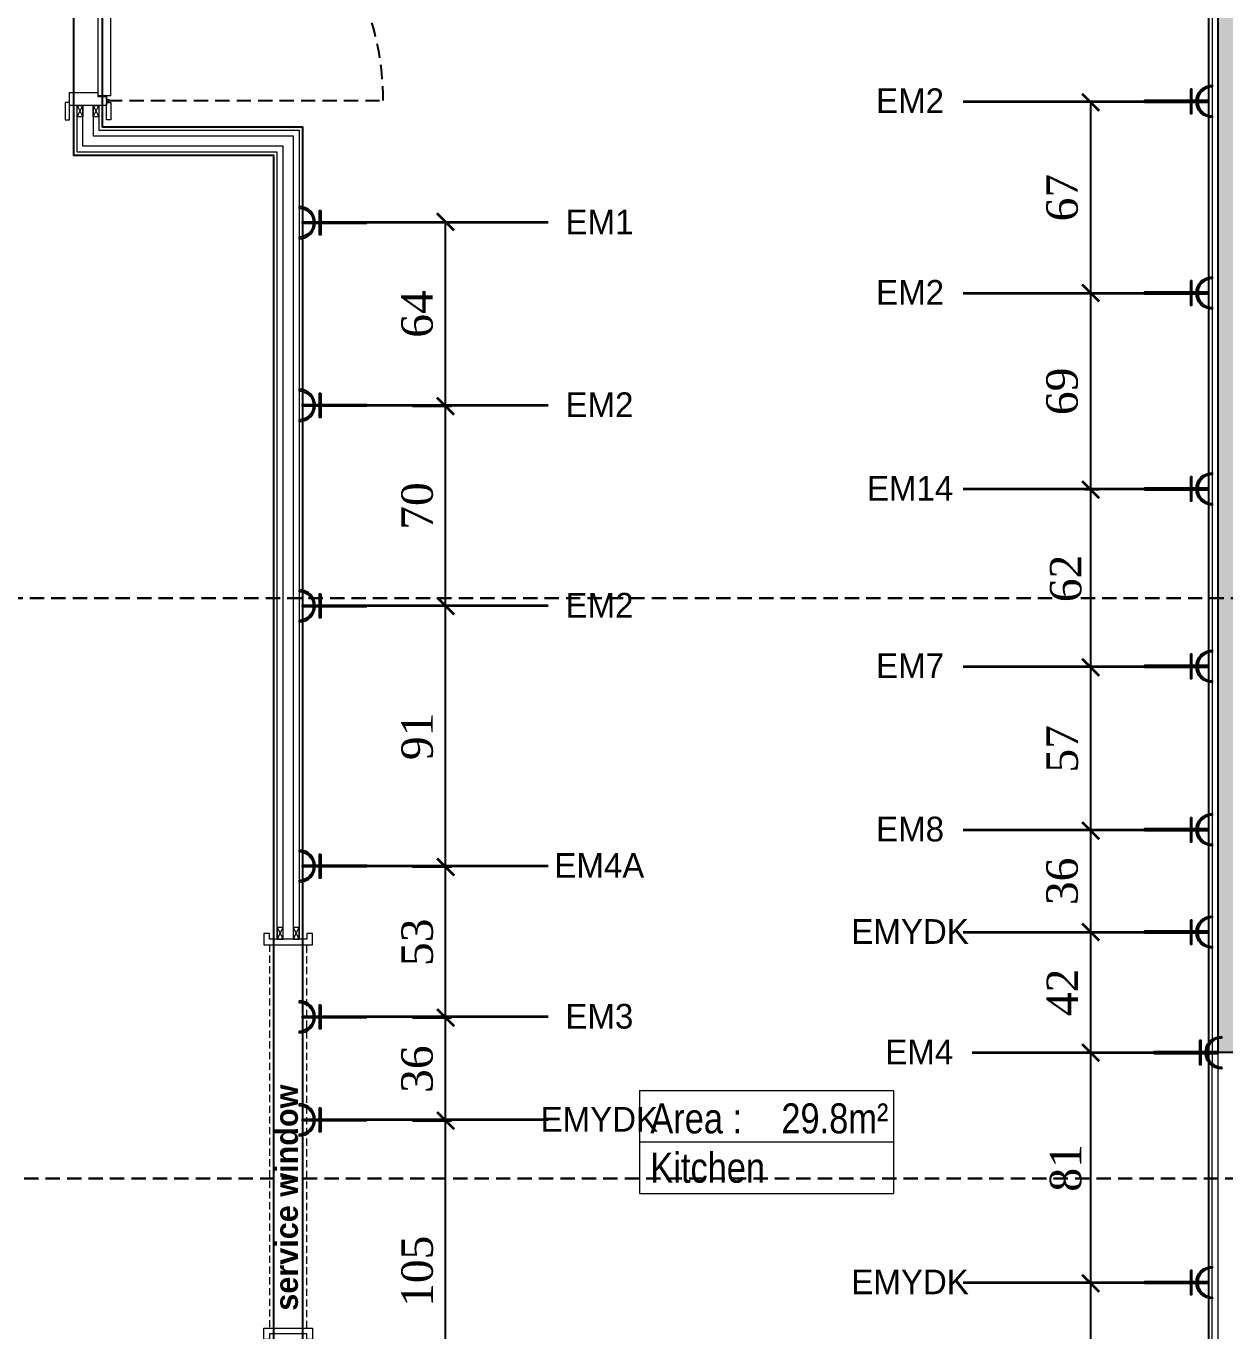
# Model space of a CAD drawing. Header units: millimetres. Extents: x 106699 to 122058, y 158555 to 162844.
# Drawn here: x 116739.2 to 117158.4, y 160030.6 to 160486.8 of the extents above; entities that cross this region are included whole.
import ezdxf
from ezdxf.enums import TextEntityAlignment as Align

# ---------------------------------------------------------------- set-up
doc = ezdxf.new("R2010")
doc.units = ezdxf.units.MM
doc.linetypes.add('300_Z4_FCD_F03$0$GESTRICHELT', pattern=[0.75, 0.5, -0.25])
doc.linetypes.add('HIDDEN', pattern=[0.375, 0.25, -0.125])
for name, color, linetype in [('0-HSL-WLL', 253, 'Continuous'), ('300_Z4_FCD_F03$0$0-LNS-VL8', 252, 'Continuous'), ('300_Z4_STR_F03$0$2-SPS-RCN', 2, 'Continuous'), ('ELEKTRİK', 10, 'Continuous'), ('S2000-002 Çizgi', 7, 'Continuous')]:
    doc.layers.add(name, color=color, linetype=linetype)
for name, color, linetype, lineweight in [('300_Z4_STR_F03$0$AUDIT_D_220920114151-103', 251, 'Continuous', 5), ('ELK', 1, 'Continuous', 35), ('no3_ahsap kesit on', 40, 'Continuous', 20), ('no3_alçıpan kesit', 210, 'Continuous', 20), ('no3_kutu profil gorunus', 8, 'Continuous', 0), ('no3_kutuprofil kesit', 74, 'Continuous', 18), ('no3_yazı tefriş', 152, 'Continuous', 0), ('oda poz', 51, 'Continuous', 13)]:
    doc.layers.add(name, color=color, linetype=linetype, lineweight=lineweight)
doc.layers.add('area', color=200, linetype='Continuous', plot=False)
doc.styles.add('ARTUR', font='l_10646.ttf')
doc.styles.add('EC', font='ARIALN.TTF')
doc.styles.add('ROMANSTW', font='georgia.ttf')
doc.styles.get("Standard").update_dxf_attribs({"font": 'arial.ttf'})
doc.styles.add('TAKSİM', font='GOTHIC.TTF', dxfattribs={"height": 20})
doc.dimstyles.new('M1', dxfattribs={"dimtxt": 11, "dimasz": 6, "dimexe": 2, "dimexo": 16, "dimgap": 3, "dimtad": 1, "dimdec": 0, "dimzin": 12, "dimdsep": 46, "dimtxsty": 'ROMANSTW', "dimblk": 'ARCHTICK', "dimcen": 0.09, "dimclrd": 251, "dimclre": 251, "dimclrt": 1, "dimadec": 0, "dimazin": 0, "dimtfac": 1, "dimtdec": 0, "dimtix": 1, "dimtmove": 0, "dimatfit": 3, "dimldrblk": 'ARCHTICK', "dimfxl": 1, "dimtolj": 1, "dimtzin": 0, "dimarcsym": 0})

# ---------------------------------------------------------------- blocks, each defined once
blk = doc.blocks.new('COLUMN')
at = {"layer": '300_Z4_STR_F03$0$AUDIT_D_220920114151-103', "true_color": 0x303030}
h = blk.add_hatch(color=250, dxfattribs=at)
h.dxf.hatch_style = 1
h.paths.add_polyline_path([(104767.6177106317, 177818.4045533591), (104852.6161743834, 177818.4045533591), (104852.6161743834, 177903.4078974566), (104767.6177106317, 177903.4078974566)])
h.paths.add_polyline_path([(104052.6176794284, 177903.4051877835), (104052.6176794284, 177818.4051877832), (103967.6176794284, 177818.4051877832), (103967.6176794284, 177903.4051877835)])
edge = h.paths.add_edge_path()
edge.add_line((104052.6176943319, 177498.4052106717), (104052.6176943319, 177438.4052106719))
h.paths.add_polyline_path([(103967.6176943319, 177498.4052106717), (104052.6176943319, 177498.4052106717), (104052.6176943319, 177438.4052106719), (103967.6176943319, 177438.4052106719)])
h.paths.add_polyline_path([(104852.617695578, 177438.4052106719), (104767.617695578, 177438.4052106719), (104767.617695578, 177498.4052106717), (104852.617695578, 177498.4052106717)])
h.paths.add_polyline_path([(104852.6176950232, 177018.4051903153), (104767.6176950232, 177018.4051903153), (104767.6176950232, 177103.4051903153), (104852.6176950232, 177103.4051903153)])
h.paths.add_polyline_path([(103967.6176979918, 176233.4052108083), (103967.6176979918, 176318.4052108083), (104052.6176979918, 176318.4052108083), (104052.6176979918, 176233.4052108083)])
h.paths.add_polyline_path([(103967.6176950232, 177103.4051903154), (104052.6176950232, 177103.4051903154), (104052.6176950232, 177018.4051903154), (103967.6176950232, 177018.4051903153)])
blk = doc.blocks.new('A$C61bdead6')
at = {"layer": '300_Z4_FCD_F03$0$0-LNS-VL8', "linetype": '300_Z4_FCD_F03$0$GESTRICHELT', "ltscale": 10}
blk.add_line((6.690478912787512, 96.21083026104316, -0.02678263287899162), (6.690478912816616, 7.275957614183426e-11, -0.02678263287899162), dxfattribs=at)
blk.add_arc((6.6904789127002, 96.21083026107226, -0.02678263287899162), 96.21083026105505, 270, 0.2988969538238497, dxfattribs=at)
at = {"layer": 'no3_ahsap kesit on'}
for p, q in [((7.100000019883737, 96.71273448241118, -0.02678263287899162), (8.300000019895379, 96.71273448241118, -0.02678263287899162)), ((8.300000019895379, 95.21273448229476, -0.02678263287899162), (8.300000019895379, 99.7127344825276, -0.02678263287899162)), ((101.7000000198896, 99.7127344825276, -0.02678263287899162), (9.500000019877916, 99.71273448229476, -0.02678263287899162)), ((101.7000000198896, 96.71273448241118, -0.02678263287899162), (101.7000000198896, 99.7127344825276, -0.02678263287899162)), ((102.9000000199012, 96.71273448241118, -0.02678263287899162), (101.7000000198896, 96.71273448241118, -0.02678263287899162)), ((102.8950657853857, 95.20885481224104, -0.02678263287899162), (102.9000000199012, 96.71273448241118, -0.02678263287899162)), ((8.300000019895379, 95.21273448229476, -0.02678263287899162), (102.8950657853857, 95.20885481224104, -0.02678263287899162))]:
    blk.add_line(p, q, dxfattribs=at)
at = {"layer": 'no3_ahsap kesit on', "elevation": -0.02678263287899162}
for points in [[(2.91038304567337e-11, 111.2127337096463), (2.91038304567337e-11, 109.7127337096463), (6.000000000029104, 109.7127337096463), (6.000000000029104, 111.2127337096463), (2.91038304567337e-11, 111.2127337096463)], [(110.0000000000291, 111.2127344824112), (110.0000000000291, 109.7127344824112), (104.0000000000291, 109.7127344824112), (104.0000000000291, 111.2127344824112), (110.0000000000291, 111.2127344824112)], [(1.987791620194912e-08, 95.2127344825276), (1.987791620194912e-08, 96.71273448241118), (6.000000019877916, 96.71273448241118), (6.000000019877916, 95.2127344825276), (1.987791620194912e-08, 95.2127344825276)], [(110.000000019907, 95.21273448229476), (110.0000000198779, 96.71273448241118), (104.0000000198779, 96.71273448241118), (104.000000019907, 95.21273448229476), (110.000000019907, 95.21273448229476)]]:
    blk.add_lwpolyline(points, dxfattribs=at)
for points in [[(5.000000019877916, 96.71273448241118), (5.000000000029104, 109.7127337096463), (9.500000000029104, 109.7127337096463), (9.500000019877916, 99.7127344825276), (8.100000019883737, 99.7127344825276), (8.100000019883737, 96.71273448241118)], [(105.0000000198779, 96.71273448241118), (105.0000000000291, 109.7127344824112), (100.5000000000291, 109.7127344824112), (100.5000000198779, 99.7127344825276), (101.9000000199012, 99.7127344825276), (101.9000000199012, 96.71273448241118)]]:
    blk.add_lwpolyline(points, close=True, dxfattribs=at)
for points in [[(96.9000000199303, 100.2127344824112), (96.90000002001761, 104.112734482318, 0.4142135623730951), (96.30000001998269, 104.7127344824112), (88.15416668663966, 104.7127344824112, 1.000000000000095), (88.15416668663966, 103.5127344823413), (95.45000001991866, 103.5127344823413, -0.4142135623730951), (95.70000001988956, 103.2627344823413), (95.70000001988956, 100.2127344824112)], [(94.30000001992448, 99.71273448229476), (94.30000001992448, 99.96273448229476, -0.4142135623730951), (94.55000001992448, 100.2127344824112), (98.05000001992448, 100.2127344824112, -0.4142135623730909), (98.30000001992448, 99.96273448229476), (98.30000001992448, 99.71273448229476)], [(96.9000000199303, 94.71273448241118), (96.90000002001761, 90.81273448227148, -0.4142135623730951), (96.3000000200118, 90.21273448241118), (88.15416668666876, 90.21273448241118, -1.000000000000095), (88.15416668666876, 91.41273448248103), (95.45000001994777, 91.41273448248103, 0.4142135623730951), (95.70000001988956, 91.66273448248103), (95.70000001988956, 94.71273448241118)], [(98.30000001992448, 95.21273448229476), (98.30000001992448, 94.96273448241118, -0.4142135623737115), (98.05000001992448, 94.71273448241118), (94.55000001992448, 94.71273448241118, -0.4142135623724791), (94.30000001992448, 94.96273448241118), (94.30000001992448, 95.21273448229476)]]:
    blk.add_lwpolyline(points, format="xyb", dxfattribs=at)
at = {"layer": 'no3_ahsap kesit on'}
blk.add_circle((6.690478912787512, 96.21083026104316, -0.02678263287899162), 0.5, dxfattribs=at)
blk = doc.blocks.new('*U25')
for p, q in [((-300, 0), (-4.233471483882141, 0)), ((-300, 0), (-300, -120)), ((-4.233471483882141, 0), (-4.233471483882141, -120)), ((-300, -60), (-4.233471483882141, -60)), ((-300, -120), (-4.233471483882141, -120))]:
    blk.add_line(p, q)
at = {"style": 'EC'}
blk.add_text('m² ', height=35, dxfattribs=at).set_placement((-56.73347148388214, -50))
at = {"linetype": 'ByBlock', "insert": (25, -275), "char_height": 50, "attachment_point": 7, "style": 'ARTUR'}
blk.add_mtext('\\A1;', dxfattribs=at)
at = {"style": 'EC'}
for tag, p in [('ROOMNO', (-287.5, -50)), ('ROOMNAME', (-287.5, -107.5))]:
    blk.add_attdef(tag, p, '', height=35, dxfattribs=at)
blk.add_attdef('BRUT', text='', height=35, dxfattribs=at).set_placement((-56.73347148388214, -50), align=Align.RIGHT)
blk = doc.blocks.new('A$C50025146')
at = {"layer": 'ELEKTRİK'}
for points in [[(16.0258407970905, 9.846670621633166), (16.5885051934838, 9.846670621633166), (16.5885051934838, 1.406704675742731), (16.0258407970905, 1.406704675742731)], [(6.940050297998823e-05, 5.345355450490388), (6.940050297998823e-05, 5.908019846885509), (22.50664525620232, 5.908019846885509), (22.50664525620232, 5.345355450490388)]]:
    blk.add_hatch(color=256, dxfattribs=at).paths.add_polyline_path(points)
h = blk.add_hatch(color=256, dxfattribs=at)
edge = h.paths.add_edge_path()
edge.add_line((23.70435837441619, 11.25333161261187), (23.70435837441619, 10.69066721622039))
edge.add_ellipse((23.70435837441619, 5.626687648689767), major_axis=(3.580774291992597, -3.580774291992606), ratio=0.9999999999999413, start_angle=134.9999999999983, end_angle=314.9999999999983)
edge.add_line((23.70435837441619, 0.5627080811555061), (23.70435837441619, 4.368476402305532e-05))
edge.add_ellipse((23.70435837441619, 5.626687648689767), major_axis=(3.978638102213783, 3.978638102213774), ratio=0.9999999999999128, start_angle=45.0000000000025, end_angle=225.0000000000025, ccw=False)
for points, elevation in [([(16.0258407970905, 1.406704675742731), (16.0258407970905, 9.846670621633166), (16.5885051934838, 9.846670621633166), (16.5885051934838, 1.406704675742731)], 4.791194770819646e-08), ([(6.940050297998823e-05, 5.908019846885509), (22.50664525620232, 5.908019846885509), (22.50664525620232, 5.345355450490388), (6.940050297998823e-05, 5.345355450490388)], 4.794507297291503e-08)]:
    blk.add_lwpolyline(points, close=True, dxfattribs=dict(at, elevation=elevation))
at = {"layer": 'ELEKTRİK', "elevation": 4.798666618537076e-08}
blk.add_lwpolyline([(23.70435837441437, 4.368476402305532e-05), (23.70435837441619, 0.5627080811555061, -0.9999999999999944), (23.70435837441619, 10.69066721622039), (23.70435837441619, 11.25333161261187, 0.9999999999999944)], format="xyb", close=True, dxfattribs=at)
blk = doc.blocks.new('_ArchTick')
at = {"color": 0, "linetype": 'ByBlock', "const_width": 0.15}
blk.add_lwpolyline([(-0.5, -0.5), (0.5, 0.5)], dxfattribs=at)
blk = doc.blocks.new('*D309')
at = {"layer": 'Defpoints', "color": 0, "transparency": 16777216}
for p in [(116858.3001472948, 160104.0773962067, 1.953236200362792e-09), (116885.8661763004, 160104.0773962067), (116878.7825990839, 159998.7813861875)]:
    blk.add_point(p, dxfattribs=at)
at = {"layer": 'S2000-002 Çizgi', "color": 251, "lineweight": -2, "transparency": 16777216}
for p, q in [((116874.3001472948, 160104.0773962067), (116887.8661763004, 160104.0773962067)), ((116885.8661763004, 159998.7813861875), (116885.8661763004, 160104.0773962067)), ((116894.7825990839, 159998.7813861875), (116887.8661763004, 159998.7813861875))]:
    blk.add_line(p, q, dxfattribs=at)
at = {"layer": 'S2000-002 Çizgi', "color": 251, "lineweight": -2, "transparency": 16777216, "xscale": 6, "yscale": 6, "zscale": 6}
for p, rotation in [((116885.8661763004, 160104.0773962067), 90), ((116885.8661763004, 159998.7813861875), 270)]:
    blk.add_blockref('_ArchTick', p, dxfattribs=dict(at, rotation=rotation))
at = {"layer": 'S2000-002 Çizgi', "color": 1, "true_color": 0xff0000, "transparency": 16777216, "insert": (116875.9711102824, 160051.429391197), "char_height": 11, "attachment_point": 5, "rotation": 90, "style": 'ROMANSTW'}
blk.add_mtext('\\A1;105', dxfattribs=at)
blk = doc.blocks.new('*D310')
at = {"layer": 'Defpoints', "color": 0, "transparency": 16777216}
for p in [(116858.3001472948, 160140.0979471841, 1.953236200362792e-09), (116885.8661763006, 160140.0979471841), (116858.3001472948, 160104.0773962067, 1.953236200362792e-09)]:
    blk.add_point(p, dxfattribs=at)
at = {"layer": 'S2000-002 Çizgi', "color": 251, "lineweight": -2, "transparency": 16777216}
for p, q in [((116874.3001472948, 160140.0979471841), (116887.8661763006, 160140.0979471841)), ((116885.8661763006, 160104.0773962067), (116885.8661763006, 160140.0979471841)), ((116874.3001472948, 160104.0773962067), (116887.8661763006, 160104.0773962067))]:
    blk.add_line(p, q, dxfattribs=at)
at = {"layer": 'S2000-002 Çizgi', "color": 251, "lineweight": -2, "transparency": 16777216, "xscale": 6, "yscale": 6, "zscale": 6}
for p, rotation in [((116885.8661763006, 160140.0979471841), 90), ((116885.8661763006, 160104.0773962067), 270)]:
    blk.add_blockref('_ArchTick', p, dxfattribs=dict(at, rotation=rotation))
at = {"layer": 'S2000-002 Çizgi', "color": 1, "true_color": 0xff0000, "transparency": 16777216, "insert": (116875.917600901, 160122.0876716953), "char_height": 11, "attachment_point": 5, "rotation": 90, "style": 'ROMANSTW'}
blk.add_mtext('\\A1;36', dxfattribs=at)
blk = doc.blocks.new('*D311')
at = {"layer": 'Defpoints', "color": 0, "transparency": 16777216}
for p in [(116858.3001472948, 160192.8186531476), (116885.8661763007, 160192.8186531476), (116858.3001472948, 160140.0979471841, 1.953236200362792e-09)]:
    blk.add_point(p, dxfattribs=at)
at = {"layer": 'S2000-002 Çizgi', "color": 251, "lineweight": -2, "transparency": 16777216}
for p, q in [((116874.3001472948, 160192.8186531476), (116887.8661763007, 160192.8186531476)), ((116885.8661763007, 160140.0979471841), (116885.8661763007, 160192.8186531476)), ((116874.3001472948, 160140.0979471841), (116887.8661763007, 160140.0979471841))]:
    blk.add_line(p, q, dxfattribs=at)
at = {"layer": 'S2000-002 Çizgi', "color": 251, "lineweight": -2, "transparency": 16777216, "xscale": 6, "yscale": 6, "zscale": 6}
for p, rotation in [((116885.8661763007, 160192.8186531476), 90), ((116885.8661763007, 160140.0979471841), 270)]:
    blk.add_blockref('_ArchTick', p, dxfattribs=dict(at, rotation=rotation))
at = {"layer": 'S2000-002 Çizgi', "color": 1, "true_color": 0xff0000, "transparency": 16777216, "insert": (116875.9711102826, 160166.4583001658), "char_height": 11, "attachment_point": 5, "rotation": 90, "style": 'ROMANSTW'}
blk.add_mtext('\\A1;53', dxfattribs=at)
blk = doc.blocks.new('*D312')
at = {"layer": 'Defpoints', "color": 0, "transparency": 16777216}
for p in [(116858.3001472948, 160284.0813861886), (116885.8661763008, 160284.0813861886), (116858.3001472948, 160192.8186531476)]:
    blk.add_point(p, dxfattribs=at)
at = {"layer": 'S2000-002 Çizgi', "color": 251, "lineweight": -2, "transparency": 16777216}
for p, q in [((116874.3001472948, 160284.0813861886), (116887.8661763008, 160284.0813861886)), ((116885.8661763008, 160192.8186531476), (116885.8661763008, 160284.0813861886)), ((116874.3001472948, 160192.8186531476), (116887.8661763008, 160192.8186531476))]:
    blk.add_line(p, q, dxfattribs=at)
at = {"layer": 'S2000-002 Çizgi', "color": 251, "lineweight": -2, "transparency": 16777216, "xscale": 6, "yscale": 6, "zscale": 6}
for p, rotation in [((116885.8661763008, 160284.0813861886), 90), ((116885.8661763008, 160192.8186531476), 270)]:
    blk.add_blockref('_ArchTick', p, dxfattribs=dict(at, rotation=rotation))
at = {"layer": 'S2000-002 Çizgi', "color": 1, "true_color": 0xff0000, "transparency": 16777216, "insert": (116875.9519997894, 160238.4500196681), "char_height": 11, "attachment_point": 5, "rotation": 90, "style": 'ROMANSTW'}
blk.add_mtext('\\A1;91', dxfattribs=at)
blk = doc.blocks.new('*D313')
at = {"layer": 'Defpoints', "color": 0, "transparency": 16777216}
for p in [(116858.3001472948, 160353.9174849994), (116885.8661763009, 160353.9174849994), (116858.3001472948, 160284.0813861886)]:
    blk.add_point(p, dxfattribs=at)
at = {"layer": 'S2000-002 Çizgi', "color": 251, "lineweight": -2, "transparency": 16777216}
for p, q in [((116874.3001472948, 160353.9174849994), (116887.8661763009, 160353.9174849994)), ((116885.8661763009, 160284.0813861886), (116885.8661763009, 160353.9174849994)), ((116874.3001472948, 160284.0813861886), (116887.8661763009, 160284.0813861886))]:
    blk.add_line(p, q, dxfattribs=at)
at = {"layer": 'S2000-002 Çizgi', "color": 251, "lineweight": -2, "transparency": 16777216, "xscale": 6, "yscale": 6, "zscale": 6}
for p, rotation in [((116885.8661763009, 160353.9174849994), 90), ((116885.8661763009, 160284.0813861886), 270)]:
    blk.add_blockref('_ArchTick', p, dxfattribs=dict(at, rotation=rotation))
at = {"layer": 'S2000-002 Çizgi', "color": 1, "true_color": 0xff0000, "transparency": 16777216, "insert": (116875.9711102829, 160318.999435594), "char_height": 11, "attachment_point": 5, "rotation": 90, "style": 'ROMANSTW'}
blk.add_mtext('\\A1;70', dxfattribs=at)
blk = doc.blocks.new('*D314')
at = {"layer": 'Defpoints', "color": 0, "transparency": 16777216}
for p in [(116858.3001472948, 160418.3627183868), (116885.866176301, 160418.3627183868), (116858.3001472948, 160353.9174849994)]:
    blk.add_point(p, dxfattribs=at)
at = {"layer": 'S2000-002 Çizgi', "color": 251, "lineweight": -2, "transparency": 16777216}
for p, q in [((116874.3001472948, 160418.3627183868), (116887.866176301, 160418.3627183868)), ((116885.866176301, 160353.9174849994), (116885.866176301, 160418.3627183868)), ((116874.3001472948, 160353.9174849994), (116887.866176301, 160353.9174849994))]:
    blk.add_line(p, q, dxfattribs=at)
at = {"layer": 'S2000-002 Çizgi', "color": 251, "lineweight": -2, "transparency": 16777216, "xscale": 6, "yscale": 6, "zscale": 6}
for p, rotation in [((116885.866176301, 160418.3627183868), 90), ((116885.866176301, 160353.9174849994), 270)]:
    blk.add_blockref('_ArchTick', p, dxfattribs=dict(at, rotation=rotation))
at = {"layer": 'S2000-002 Çizgi', "color": 1, "true_color": 0xff0000, "transparency": 16777216, "insert": (116875.9176009015, 160386.140101693), "char_height": 11, "attachment_point": 5, "rotation": 90, "style": 'ROMANSTW'}
blk.add_mtext('\\A1;64', dxfattribs=at)
blk = doc.blocks.new('*D315')
at = {"layer": 'Defpoints', "color": 0, "transparency": 16777216}
for p in [(117111.4268174511, 160047.2151049535), (117130.2628882115, 160047.2151049535), (117152.7694576603, 159792.9813891543)]:
    blk.add_point(p, dxfattribs=at)
at = {"layer": 'S2000-002 Çizgi', "color": 251, "lineweight": -2, "transparency": 16777216}
for p, q in [((117114.2628882115, 160047.2151049535), (117109.4268174511, 160047.2151049535)), ((117111.4268174511, 159792.9813891543), (117111.4268174511, 160047.2151049535)), ((117136.7694576603, 159792.9813891543), (117109.4268174511, 159792.9813891543))]:
    blk.add_line(p, q, dxfattribs=at)
at = {"layer": 'S2000-002 Çizgi', "color": 251, "lineweight": -2, "transparency": 16777216, "xscale": 6, "yscale": 6, "zscale": 6}
for p, rotation in [((117111.4268174511, 160047.2151049535), 90), ((117111.4268174511, 159792.9813891543), 270)]:
    blk.add_blockref('_ArchTick', p, dxfattribs=dict(at, rotation=rotation))
at = {"layer": 'S2000-002 Çizgi', "color": 1, "true_color": 0xff0000, "transparency": 16777216, "insert": (117101.531751433, 159920.0982470539), "char_height": 11, "attachment_point": 5, "rotation": 90, "style": 'ROMANSTW'}
blk.add_mtext('\\A1;254', dxfattribs=at)
blk = doc.blocks.new('*D316')
at = {"layer": 'Defpoints', "color": 0, "transparency": 16777216}
for p in [(117111.4268174512, 160127.8980002447), (117112.980429503, 160127.8980002447), (117130.2628882115, 160047.2151049535)]:
    blk.add_point(p, dxfattribs=at)
at = {"layer": 'S2000-002 Çizgi', "color": 251, "lineweight": -2, "transparency": 16777216}
for p, q in [((117096.980429503, 160127.8980002447), (117109.4268174512, 160127.8980002447)), ((117111.4268174512, 160047.2151049535), (117111.4268174512, 160127.8980002447)), ((117114.2628882115, 160047.2151049535), (117109.4268174512, 160047.2151049535))]:
    blk.add_line(p, q, dxfattribs=at)
at = {"layer": 'S2000-002 Çizgi', "color": 251, "lineweight": -2, "transparency": 16777216, "xscale": 6, "yscale": 6, "zscale": 6}
for p, rotation in [((117111.4268174512, 160127.8980002447), 90), ((117111.4268174512, 160047.2151049535), 270)]:
    blk.add_blockref('_ArchTick', p, dxfattribs=dict(at, rotation=rotation))
at = {"layer": 'S2000-002 Çizgi', "color": 1, "true_color": 0xff0000, "transparency": 16777216, "insert": (117102.7318904186, 160087.556552599), "char_height": 11, "attachment_point": 5, "rotation": 90, "style": 'ROMANSTW'}
blk.add_mtext('\\A1;81', dxfattribs=at)
blk = doc.blocks.new('*D317')
at = {"layer": 'Defpoints', "color": 0, "transparency": 16777216}
for p in [(117109.7804364224, 160170.0119906613), (117111.4268174513, 160170.0119906613), (117112.980429503, 160127.8980002447)]:
    blk.add_point(p, dxfattribs=at)
at = {"layer": 'S2000-002 Çizgi', "color": 251, "lineweight": -2, "transparency": 16777216}
for p, q in [((117111.4268174513, 160127.8980002447), (117111.4268174513, 160170.0119906613)), ((117125.7804364224, 160170.0119906613), (117113.4268174513, 160170.0119906613)), ((117096.980429503, 160127.8980002447), (117109.4268174513, 160127.8980002447))]:
    blk.add_line(p, q, dxfattribs=at)
at = {"layer": 'S2000-002 Çizgi', "color": 251, "lineweight": -2, "transparency": 16777216, "xscale": 6, "yscale": 6, "zscale": 6}
for p, rotation in [((117111.4268174513, 160170.0119906613), 90), ((117111.4268174513, 160127.8980002447), 270)]:
    blk.add_blockref('_ArchTick', p, dxfattribs=dict(at, rotation=rotation))
at = {"layer": 'S2000-002 Çizgi', "color": 1, "true_color": 0xff0000, "transparency": 16777216, "insert": (117101.5317514333, 160148.9549954529), "char_height": 11, "attachment_point": 5, "rotation": 90, "style": 'ROMANSTW'}
blk.add_mtext('\\A1;42', dxfattribs=at)
blk = doc.blocks.new('*D318')
at = {"layer": 'Defpoints', "color": 0, "transparency": 16777216}
for p in [(117111.4268174514, 160205.5273849158), (117130.2628882115, 160205.5273849158), (117109.7804364224, 160170.0119906613)]:
    blk.add_point(p, dxfattribs=at)
at = {"layer": 'S2000-002 Çizgi', "color": 251, "lineweight": -2, "transparency": 16777216}
for p, q in [((117114.2628882115, 160205.5273849158), (117109.4268174514, 160205.5273849158)), ((117111.4268174514, 160170.0119906613), (117111.4268174514, 160205.5273849158)), ((117125.7804364224, 160170.0119906613), (117113.4268174514, 160170.0119906613))]:
    blk.add_line(p, q, dxfattribs=at)
at = {"layer": 'S2000-002 Çizgi', "color": 251, "lineweight": -2, "transparency": 16777216, "xscale": 6, "yscale": 6, "zscale": 6}
for p, rotation in [((117111.4268174514, 160205.5273849158), 90), ((117111.4268174514, 160170.0119906613), 270)]:
    blk.add_blockref('_ArchTick', p, dxfattribs=dict(at, rotation=rotation))
at = {"layer": 'S2000-002 Çizgi', "color": 1, "true_color": 0xff0000, "transparency": 16777216, "insert": (117101.4782420519, 160187.7696877885), "char_height": 11, "attachment_point": 5, "rotation": 90, "style": 'ROMANSTW'}
blk.add_mtext('\\A1;36', dxfattribs=at)
blk = doc.blocks.new('*D319')
at = {"layer": 'Defpoints', "color": 0, "transparency": 16777216}
for p in [(117111.4268174515, 160262.6517711932), (117130.2628882115, 160262.6517711932), (117130.2628882115, 160205.5273849158)]:
    blk.add_point(p, dxfattribs=at)
at = {"layer": 'S2000-002 Çizgi', "color": 251, "lineweight": -2, "transparency": 16777216}
for p, q in [((117114.2628882115, 160262.6517711932), (117109.4268174515, 160262.6517711932)), ((117111.4268174515, 160205.5273849158), (117111.4268174515, 160262.6517711932)), ((117114.2628882115, 160205.5273849158), (117109.4268174515, 160205.5273849158))]:
    blk.add_line(p, q, dxfattribs=at)
at = {"layer": 'S2000-002 Çizgi', "color": 251, "lineweight": -2, "transparency": 16777216, "xscale": 6, "yscale": 6, "zscale": 6}
for p, rotation in [((117111.4268174515, 160262.6517711932), 90), ((117111.4268174515, 160205.5273849158), 270)]:
    blk.add_blockref('_ArchTick', p, dxfattribs=dict(at, rotation=rotation))
at = {"layer": 'S2000-002 Çizgi', "color": 1, "true_color": 0xff0000, "transparency": 16777216, "insert": (117101.5317514335, 160234.0895780544), "char_height": 11, "attachment_point": 5, "rotation": 90, "style": 'ROMANSTW'}
blk.add_mtext('\\A1;57', dxfattribs=at)
blk = doc.blocks.new('*D320')
at = {"layer": 'Defpoints', "color": 0, "transparency": 16777216}
for p in [(117111.4268174517, 160324.6983156762), (117130.2628882115, 160324.6983156762), (117130.2628882115, 160262.6517711932)]:
    blk.add_point(p, dxfattribs=at)
at = {"layer": 'S2000-002 Çizgi', "color": 251, "lineweight": -2, "transparency": 16777216}
for p, q in [((117114.2628882115, 160324.6983156762), (117109.4268174517, 160324.6983156762)), ((117111.4268174517, 160262.6517711932), (117111.4268174517, 160324.6983156762)), ((117114.2628882115, 160262.6517711932), (117109.4268174517, 160262.6517711932))]:
    blk.add_line(p, q, dxfattribs=at)
at = {"layer": 'S2000-002 Çizgi', "color": 251, "lineweight": -2, "transparency": 16777216, "xscale": 6, "yscale": 6, "zscale": 6}
for p, rotation in [((117111.4268174517, 160324.6983156762), 90), ((117111.4268174517, 160262.6517711932), 270)]:
    blk.add_blockref('_ArchTick', p, dxfattribs=dict(at, rotation=rotation))
at = {"layer": 'S2000-002 Çizgi', "color": 1, "true_color": 0xff0000, "transparency": 16777216, "insert": (117102.7510009124, 160293.6750434347), "char_height": 11, "attachment_point": 5, "rotation": 90, "style": 'ROMANSTW'}
blk.add_mtext('\\A1;62', dxfattribs=at)
blk = doc.blocks.new('*D321')
at = {"layer": 'Defpoints', "color": 0, "transparency": 16777216}
for p in [(117111.4268174518, 160393.4796478745), (117130.2628882115, 160393.4796478745), (117130.2628882115, 160324.6983156762)]:
    blk.add_point(p, dxfattribs=at)
at = {"layer": 'S2000-002 Çizgi', "color": 251, "lineweight": -2, "transparency": 16777216}
for p, q in [((117114.2628882115, 160393.4796478745), (117109.4268174518, 160393.4796478745)), ((117111.4268174518, 160324.6983156762), (117111.4268174518, 160393.4796478745)), ((117114.2628882115, 160324.6983156762), (117109.4268174518, 160324.6983156762))]:
    blk.add_line(p, q, dxfattribs=at)
at = {"layer": 'S2000-002 Çizgi', "color": 251, "lineweight": -2, "transparency": 16777216, "xscale": 6, "yscale": 6, "zscale": 6}
for p, rotation in [((117111.4268174518, 160393.4796478745), 90), ((117111.4268174518, 160324.6983156762), 270)]:
    blk.add_blockref('_ArchTick', p, dxfattribs=dict(at, rotation=rotation))
at = {"layer": 'S2000-002 Çizgi', "color": 1, "true_color": 0xff0000, "transparency": 16777216, "insert": (117101.4591315588, 160359.0889817753), "char_height": 11, "attachment_point": 5, "rotation": 90, "style": 'ROMANSTW'}
blk.add_mtext('\\A1;69', dxfattribs=at)
blk = doc.blocks.new('*D322')
at = {"layer": 'Defpoints', "color": 0, "transparency": 16777216}
for p in [(117111.4268174519, 160460.1983156762), (117130.2628882115, 160460.1983156762), (117130.2628882115, 160393.4796478745)]:
    blk.add_point(p, dxfattribs=at)
at = {"layer": 'S2000-002 Çizgi', "color": 251, "lineweight": -2, "transparency": 16777216}
for p, q in [((117114.2628882115, 160460.1983156762), (117109.4268174519, 160460.1983156762)), ((117111.4268174519, 160393.4796478745), (117111.4268174519, 160460.1983156762)), ((117114.2628882115, 160393.4796478745), (117109.4268174519, 160393.4796478745))]:
    blk.add_line(p, q, dxfattribs=at)
at = {"layer": 'S2000-002 Çizgi', "color": 251, "lineweight": -2, "transparency": 16777216, "xscale": 6, "yscale": 6, "zscale": 6}
for p, rotation in [((117111.4268174519, 160460.1983156762), 90), ((117111.4268174519, 160393.4796478745), 270)]:
    blk.add_blockref('_ArchTick', p, dxfattribs=dict(at, rotation=rotation))
at = {"layer": 'S2000-002 Çizgi', "color": 1, "true_color": 0xff0000, "transparency": 16777216, "insert": (117101.4782420523, 160426.8389817753), "char_height": 11, "attachment_point": 5, "rotation": 90, "style": 'ROMANSTW'}
blk.add_mtext('\\A1;67', dxfattribs=at)

msp = doc.modelspace()

# ---------------------------------------------------------------- hatches: boundary and pattern name
at = {"layer": '0-HSL-WLL', "true_color": 0x7a7a7a}
h = msp.add_hatch(color=8, dxfattribs=at)
h.dxf.hatch_style = 1
h.paths.add_polyline_path([(115902.5908645587, 160910.9010171858), (115877.5908645587, 160910.9010171853), (115877.5908645587, 160654.7798655465), (115902.5819928614, 160654.7798655465), (115902.5826856521, 160674.780361563), (115902.5823392849, 160674.780361563), (115902.5823392849, 160654.7814902306), (117155.9694571564, 160654.7813880034), (117155.9694579742, 160127.8980002446), (117519.3242972667, 160127.8980002421), (117519.3242972668, 160147.8980002446), (117175.9694585158, 160147.8980002446), (117175.969457698, 160674.7802573517), (115902.5826856521, 160674.780361563), (115902.581994418, 160654.824803684), (115902.5823392849, 160654.7814902306), (115902.5823392849, 160674.780361563)])
h.paths.add_polyline_path([(115902.5901929667, 160569.7814017948), (115877.5908645587, 160569.7814017948), (115877.5908645587, 160351.5325365576), (115877.5908645587, 160281.6481940202), (115902.5901929667, 160281.6481940202)], flags=17)
h.paths.add_polyline_path([(117462.5935512069, 159769.7813891549), (117462.5935512069, 159789.7813891549), (116762.5935717, 159789.7813891542), (116762.5935717848, 159769.7813861863)])
h.paths.add_polyline_path([(116342.5935513434, 159789.7813854952), (116342.5935513434, 159769.781385495), (116677.5935716999, 159769.781385495), (116677.5935716999, 159789.781385495)])
h.paths.add_polyline_path([(116282.5935513436, 159769.781385495), (116282.5935513436, 159789.7813705915), (115962.593574232, 159789.7813705915), (115962.593574232, 159769.7813705915)])

# ---------------------------------------------------------------- linework, layer by layer
at = {"layer": '300_Z4_STR_F03$0$2-SPS-RCN'}
msp.add_lwpolyline([(115902.5823392849, 160654.7814902306), (115902.5823392849, 160674.780361563), (117175.969457698, 160674.7802573517), (117175.9694585158, 160147.8980002446), (117519.3242972668, 160147.8980002446), (117519.3242972667, 160127.8980002421), (117155.9694579742, 160127.8980002446), (117155.9694571564, 160654.7813880034), (115902.5823392849, 160654.7814902306)], dxfattribs=at)
at = {"layer": '300_Z4_STR_F03$0$AUDIT_D_220920114151-103', "color": 214, "linetype": 'HIDDEN', "lineweight": 30, "ltscale": 20, "true_color": 0xae1ea2}
for p, q in [((117202.9635576101, 160286.7363186758), (115486.1849848911, 160286.7363186758)), ((117605.9876487653, 160083.827371904), (115486.1849848911, 160083.827371904))]:
    msp.add_line(p, q, dxfattribs=at)
at = {"layer": 'area'}
for points in [[(116825.793571439, 159986.5813861886), (116825.793571439, 160441.5813861886), (116755.793571904, 160441.5813861886), (116755.793571904, 160566.5813861863), (116674.3935717, 160566.5813861863), (116674.3935717, 160651.581454343), (116345.7935513434, 160651.581454343), (116345.7935513434, 160566.5813867411), (116279.3935513436, 160566.5813867411), (116279.3935513436, 160651.5798655465), (115965.7942086562, 160651.5798655465), (115965.7942086562, 160566.5814017948), (115905.5901929667, 160566.5814017948), (115905.590171436, 160371.5961504316), (116560.5903009706, 160371.5814609686), (116560.5903009706, 159857.9887309181), (116570.5903133186, 159857.9796478897), (116570.590313319, 159792.981385495), (116674.3935716999, 159792.981385495), (116674.3935716999, 159857.9765055786), (116755.7935702591, 159857.9740414545), (116755.7935702592, 159977.9813861862), (116825.793571439, 159977.9813861863)], [(117152.7694576602, 159792.9813891546), (117152.7694571564, 160651.581420693), (117020.79357231, 160651.581420518), (117020.7935723537, 160651.5814202419), (117010.7935731985, 160651.5814202418), (117010.7935732341, 160651.5814202476), (116875.79357231, 160651.5814200686), (116875.7935723751, 160651.5814201879), (116865.7935732199, 160651.5814201879), (116865.7935731412, 160651.5814202476), (116765.7935783717, 160651.5814284037), (116765.793571439, 160451.5813861886), (116835.793571439, 160451.5813861886), (116835.793571439, 159967.9813861863), (116765.7935717, 159967.9813861863), (116765.7935717, 159792.9813891542), (117152.7694576602, 159792.9813891546)]]:
    msp.add_lwpolyline(points, dxfattribs=at)
at = {"layer": 'ELK', "color": 1}
for p, q in [((117066.7914087775, 160460.4796478743), (117152.7694640672, 160460.4796478744)), ((116921.7716267287, 160418.0813861885), (116835.793571439, 160418.0813861886)), ((117066.7914087775, 160393.4796478743), (117152.7694640672, 160393.4796478744)), ((116921.7716267287, 160354.1988171975), (116835.793571439, 160354.1988171975)), ((117066.7914087775, 160324.9796478743), (117152.7694640672, 160324.9796478744)), ((116921.7716267287, 160284.0813861885), (116835.793571439, 160284.0813861886)), ((117066.7914087775, 160262.9331033913), (117152.7694640672, 160262.9331033913)), ((117066.7914087775, 160205.8087171139), (117152.7694640672, 160205.808717114)), ((116921.7716267287, 160193.0999853457), (116835.793571439, 160193.0999853458)), ((117066.7914087775, 160170.0119906612), (117152.7694640672, 160170.0119906613)), ((116921.7716267287, 160140.3792793822, 1.9532362e-09), (116835.793571439, 160140.3792793822, 1.9532362e-09)), ((117069.9914018581, 160127.8980002446), (117155.9694571478, 160127.8980002446)), ((116921.7716267287, 160104.3587284048, 1.9532362e-09), (116835.793571439, 160104.3587284049, 1.9532362e-09)), ((117066.7914087775, 160047.4964371516), (117152.7694640672, 160047.4964371516))]:
    msp.add_line(p, q, dxfattribs=at)
at = {"layer": 'no3_ahsap kesit on', "linetype": '300_Z4_FCD_F03$0$GESTRICHELT', "ltscale": 5}
for p, q in [((116824.2935712876, 160165.5813861886, 0.002305651107092348), (116824.2935712224, 160031.5813861886, -0.008786449845914708)), ((116837.2935713506, 160031.5813861886, -0.008786449845914708), (116837.2935713505, 160165.5813861886, 0.002305651107092348))]:
    msp.add_line(p, q, dxfattribs=at)
at = {"layer": 'no3_ahsap kesit on'}
for points in [[(116824.2935712224, 160169.5813861886), (116822.2935712226, 160169.5813861886), (116822.2935712226, 160165.5813861886), (116839.2935713506, 160165.5813861886), (116839.2935713505, 160169.5813861886), (116837.2935713506, 160169.5813861886), (116837.2935713506, 160167.5813861886), (116824.2935712226, 160167.5813861886), (116824.2935712226, 160169.5813861886)], [(116824.2935712224, 160027.5813861886), (116822.2935712226, 160027.5813861886), (116822.2935712226, 160031.5813861886), (116839.2935713506, 160031.5813861886), (116839.2935713506, 160027.5813861886), (116837.2935713506, 160027.5813861886), (116837.2935713506, 160029.5813861886), (116824.2935712226, 160029.5813861886), (116824.2935712226, 160027.5813861886)]]:
    msp.add_lwpolyline(points, dxfattribs=at)
at = {"layer": 'no3_alçıpan kesit'}
for points in [[(117153.969457159, 160592.7814202216), (117153.9694571795, 160124.6980002447)], [(117152.769457156, 160591.5814202216), (117152.7694571527, 160124.6980002447)], [(116825.793571439, 160167.5813861886), (116825.793571439, 160441.5813861886), (116765.793571439, 160441.5813861886), (116755.793571904, 160441.5813861886), (116755.7935718772, 160459.0813861886)], [(116826.993571439, 160167.5813861886), (116826.993571439, 160442.7813861886), (116765.793571439, 160442.7813861886), (116756.9935719021, 160442.7813861886), (116756.9935718772, 160459.0813861904)], [(116764.593571439, 160459.0813861886), (116764.593571439, 160450.3813861886), (116834.593571439, 160450.3813861886), (116834.593571439, 160167.5813861886)], [(116765.793571439, 160451.5813861886), (116765.793571439, 160459.0813861886)], [(116765.793571439, 160451.5813861886), (116835.793571439, 160451.5813861886), (116835.793571439, 160167.5813861886)], [(117162.7694567145, 160124.6980002447), (117162.7694567155, 159937.9796478897), (117152.7694574384, 159937.9796478744), (117152.7694571527, 160124.6980002447)], [(117517.5935512064, 160001.0430519448), (117517.5935512064, 160125.8980002419), (117161.5694567144, 160125.8980002446), (117161.5694567155, 159939.1796478879), (117153.9694574365, 159939.1796478762), (117153.9694571527, 160124.6980002465)]]:
    msp.add_lwpolyline(points, dxfattribs=at)
at = {"layer": 'no3_kutu profil gorunus'}
for points in [[(116828.993571439, 160167.5813861886), (116828.993571439, 160444.7813861886), (116765.793571439, 160444.7813861886), (116758.9935718991, 160444.7813861886), (116758.9935718772, 160459.0813861935)], [(116762.593571439, 160459.0813861886), (116762.593571439, 160448.3813861886), (116832.593571439, 160448.3813861886), (116832.593571439, 160167.5813861886)], [(117155.9694574365, 159939.1796478793), (117155.9694571478, 160127.8980002446)]]:
    msp.add_lwpolyline(points, dxfattribs=at)
at = {"layer": 'no3_kutuprofil kesit'}
for points, elevation in [([(116756.993571904, 160455.0813861886), (116756.993571904, 160459.0813861886), (116758.993571904, 160459.0813861886), (116758.993571904, 160455.0813861886), (116756.993571904, 160455.0813861886), (116758.993571904, 160459.0813861886), (116756.993571904, 160459.0813861886), (116758.993571904, 160455.0813861886)], 0.005546050543887848), ([(116762.5935716771, 160455.0812752808), (116762.5935716771, 160459.0812752808), (116764.5935716771, 160459.0812752808), (116764.5935716771, 160455.0812752808), (116762.5935716771, 160455.0812752808), (116764.5935716771, 160459.0812752808), (116762.5935716771, 160459.0812752808), (116764.5935716771, 160455.0812752808)], 0.0698114139816026), ([(116832.5935712122, 160171.5814970964), (116832.5935712122, 160167.5814970964), (116834.5935712122, 160167.5814970964), (116834.5935712122, 160171.5814970964), (116832.5935712122, 160171.5814970964), (116834.5935712122, 160167.5814970964), (116832.5935712122, 160167.5814970964), (116834.5935712122, 160171.5814970964)], 0.06426536343771519)]:
    msp.add_lwpolyline(points, dxfattribs=dict(at, elevation=elevation))
msp.add_lwpolyline([(116826.993571439, 160171.5813861886), (116826.993571439, 160167.5813861886), (116828.993571439, 160167.5813861886), (116828.993571439, 160171.5813861886), (116826.993571439, 160171.5813861886), (116828.993571439, 160167.5813861886), (116826.993571439, 160167.5813861886), (116828.993571439, 160171.5813861886)], dxfattribs=at)

# ---------------------------------------------------------------- block references
at = {"rotation": 90}
for name, p in [('COLUMN', (293780.9987620153, 55802.16369116314)), ('A$C61bdead6', (116864.0063063864, 160454.0813861863))]:
    msp.add_blockref(name, p, dxfattribs=at)
at = {"layer": 'ELEKTRİK', "xscale": -1, "rotation": 180}
for p in [(117130.262818811, 160466.1063355231, -4.794507297255224e-08), (117130.262818811, 160399.1063355231, -4.794507297255224e-08), (117130.262818811, 160330.6063355231, -4.794507297255224e-08), (117130.262818811, 160268.55979104, -4.794507297255224e-08), (117130.262818811, 160211.4354047627, -4.794507297255224e-08), (117130.262818811, 160175.6386783099, -4.794507297255224e-08), (117133.4628118916, 160133.5246878933, -4.794507297255224e-08), (117130.262818811, 160053.1231248003, -4.794507297255224e-08)]:
    msp.add_blockref('A$C50025146', p, dxfattribs=at)
at = {"layer": 'ELEKTRİK', "rotation": 180}
for p in [(116858.3002166952, 160423.7080738372, -4.794507297255224e-08), (116858.3002166952, 160359.8255048462, -4.794507297255224e-08), (116858.3002166952, 160289.7080738372, -4.794507297255224e-08), (116858.3002166952, 160198.7266729945, -4.794507297255224e-08), (116858.3002166952, 160146.0059670309, -4.599183677255223e-08), (116858.3002166952, 160109.9854160536, -4.599183677255223e-08)]:
    msp.add_blockref('A$C50025146', p, dxfattribs=at)
at = {"layer": 'oda poz', "xscale": 0.3000000000000001, "yscale": 0.3000000000000001, "zscale": 0.3000000000000001}
msp.add_blockref('*U25', (117043.6944232222, 160114.6426746972, 1.9532362e-09), dxfattribs=at).add_auto_attribs({'ROOMNO': 'Area :', 'ROOMNAME': 'Kitchen', 'BRUT': '29.8'})

# ---------------------------------------------------------------- texts
at = {"layer": 'ELK', "color": 1, "style": 'TAKSİM'}
for s, p in [('EM2', (117048.2742200167, 160456.3862141399)), ('EM1', (116939.672092172, 160413.987952454)), ('EM2', (117048.2742200167, 160389.3862141399)), ('EM2', (116939.672092172, 160350.105383463)), ('EM14', (117048.2742200167, 160320.8862141399)), ('EM2', (116939.672092172, 160279.987952454)), ('EM7', (117048.2742200167, 160258.8396696568)), ('EM8', (117048.2742200167, 160201.7152833795)), ('EM4A', (116939.6192301733, 160189.0065516113)), ('EMYDK', (117048.2742200167, 160165.9185569267)), ('EM3', (116939.6192301733, 160136.2858456477, 1.969114616637083e-09)), ('EM4', (117051.4742130974, 160123.8045665101)), ('EMYDK', (116939.6192301733, 160100.2652946704, 1.969114616637083e-09)), ('EMYDK', (117048.2742200167, 160043.4030034171))]:
    msp.add_text(s, height=8.639999999999997, dxfattribs=at).set_placement(p, align=Align.CENTER)
at = {"layer": 'no3_yazı tefriş', "insert": (116826.2027477208, 160037.6400042453, -0.02542010928651599), "char_height": 8, "width": 118.38315339399, "attachment_point": 1, "rotation": 89.99999999999841}
msp.add_mtext('{\\fManrope SemiBold|b0|i0|c162|p2;s\\fManrope SemiBold|b0|i0|c0|p2;ervice\\fManrope SemiBold|b0|i0|c162|p2; window}', dxfattribs=at)

# ---------------------------------------------------------------- dimensions: what is measured, and where the dimension line sits
at = {"layer": 'S2000-002 Çizgi'}
for base, p1, p2, picture, middle in [((117111.4268174519, 160460.1983156762), (117130.2628882115, 160393.4796478744), (117130.2628882115, 160460.1983156762), '*D322', (117101.4782420523, 160426.8389817753)), ((116885.866176301, 160418.3627183868), (116858.3001472947, 160353.9174849993), (116858.3001472947, 160418.3627183868), '*D314', (116875.9176009015, 160386.140101693)), ((117111.4268174518, 160393.4796478745), (117130.2628882115, 160324.6983156762), (117130.2628882115, 160393.4796478744), '*D321', (117101.4591315588, 160359.0889817753)), ((116885.8661763009, 160353.9174849994), (116858.3001472947, 160284.0813861886), (116858.3001472947, 160353.9174849993), '*D313', (116875.9711102829, 160318.999435594)), ((117111.4268174517, 160324.6983156762), (117130.2628882115, 160262.6517711931), (117130.2628882115, 160324.6983156762), '*D320', (117102.7510009124, 160293.6750434347)), ((116885.8661763008, 160284.0813861886), (116858.3001472947, 160192.8186531476), (116858.3001472947, 160284.0813861886), '*D312', (116875.9519997894, 160238.4500196681)), ((117111.4268174515, 160262.6517711932), (117130.2628882115, 160205.5273849158), (117130.2628882115, 160262.6517711931), '*D319', (117101.5317514335, 160234.0895780544)), ((117111.4268174514, 160205.5273849158), (117109.7804364223, 160170.0119906612), (117130.2628882115, 160205.5273849158), '*D318', (117101.4782420519, 160187.7696877885)), ((116885.8661763007, 160192.8186531476), (116858.3001472947, 160140.097947184, 1.953236200362792e-09), (116858.3001472947, 160192.8186531476), '*D311', (116875.9711102826, 160166.4583001658)), ((117111.4268174513, 160170.0119906613), (117112.980429503, 160127.8980002446), (117109.7804364223, 160170.0119906612), '*D317', (117101.5317514333, 160148.9549954529)), ((116885.8661763006, 160140.0979471841), (116858.3001472947, 160104.0773962067, 1.953236200362792e-09), (116858.3001472947, 160140.097947184, 1.953236200362792e-09), '*D310', (116875.917600901, 160122.0876716953)), ((117111.4268174512, 160127.8980002447), (117130.2628882115, 160047.2151049534), (117112.980429503, 160127.8980002446), '*D316', (117102.7318904186, 160087.556552599)), ((116885.8661763004, 160104.0773962067), (116878.7825990838, 159998.7813861874), (116858.3001472947, 160104.0773962067, 1.953236200362792e-09), '*D309', (116875.9711102824, 160051.429391197))]:
    dim = msp.add_linear_dim(base=base, p1=p1, p2=p2, angle=90, dimstyle='M1', override={"dimtmove": 1}, dxfattribs=at)
    dim.commit()
    dim.dimension.update_dxf_attribs({"geometry": picture, "text_midpoint": middle})
dim = msp.add_linear_dim(base=(117111.4268174511, 160047.2151049535), p1=(117152.7694576602, 159792.9813891543), p2=(117130.2628882115, 160047.2151049534), angle=90, dimstyle='M1', dxfattribs=at)
dim.commit()
dim.dimension.update_dxf_attribs({"geometry": '*D315', "text_midpoint": (117101.531751433, 159920.0982470539)})

doc.saveas('drawing.dxf')
